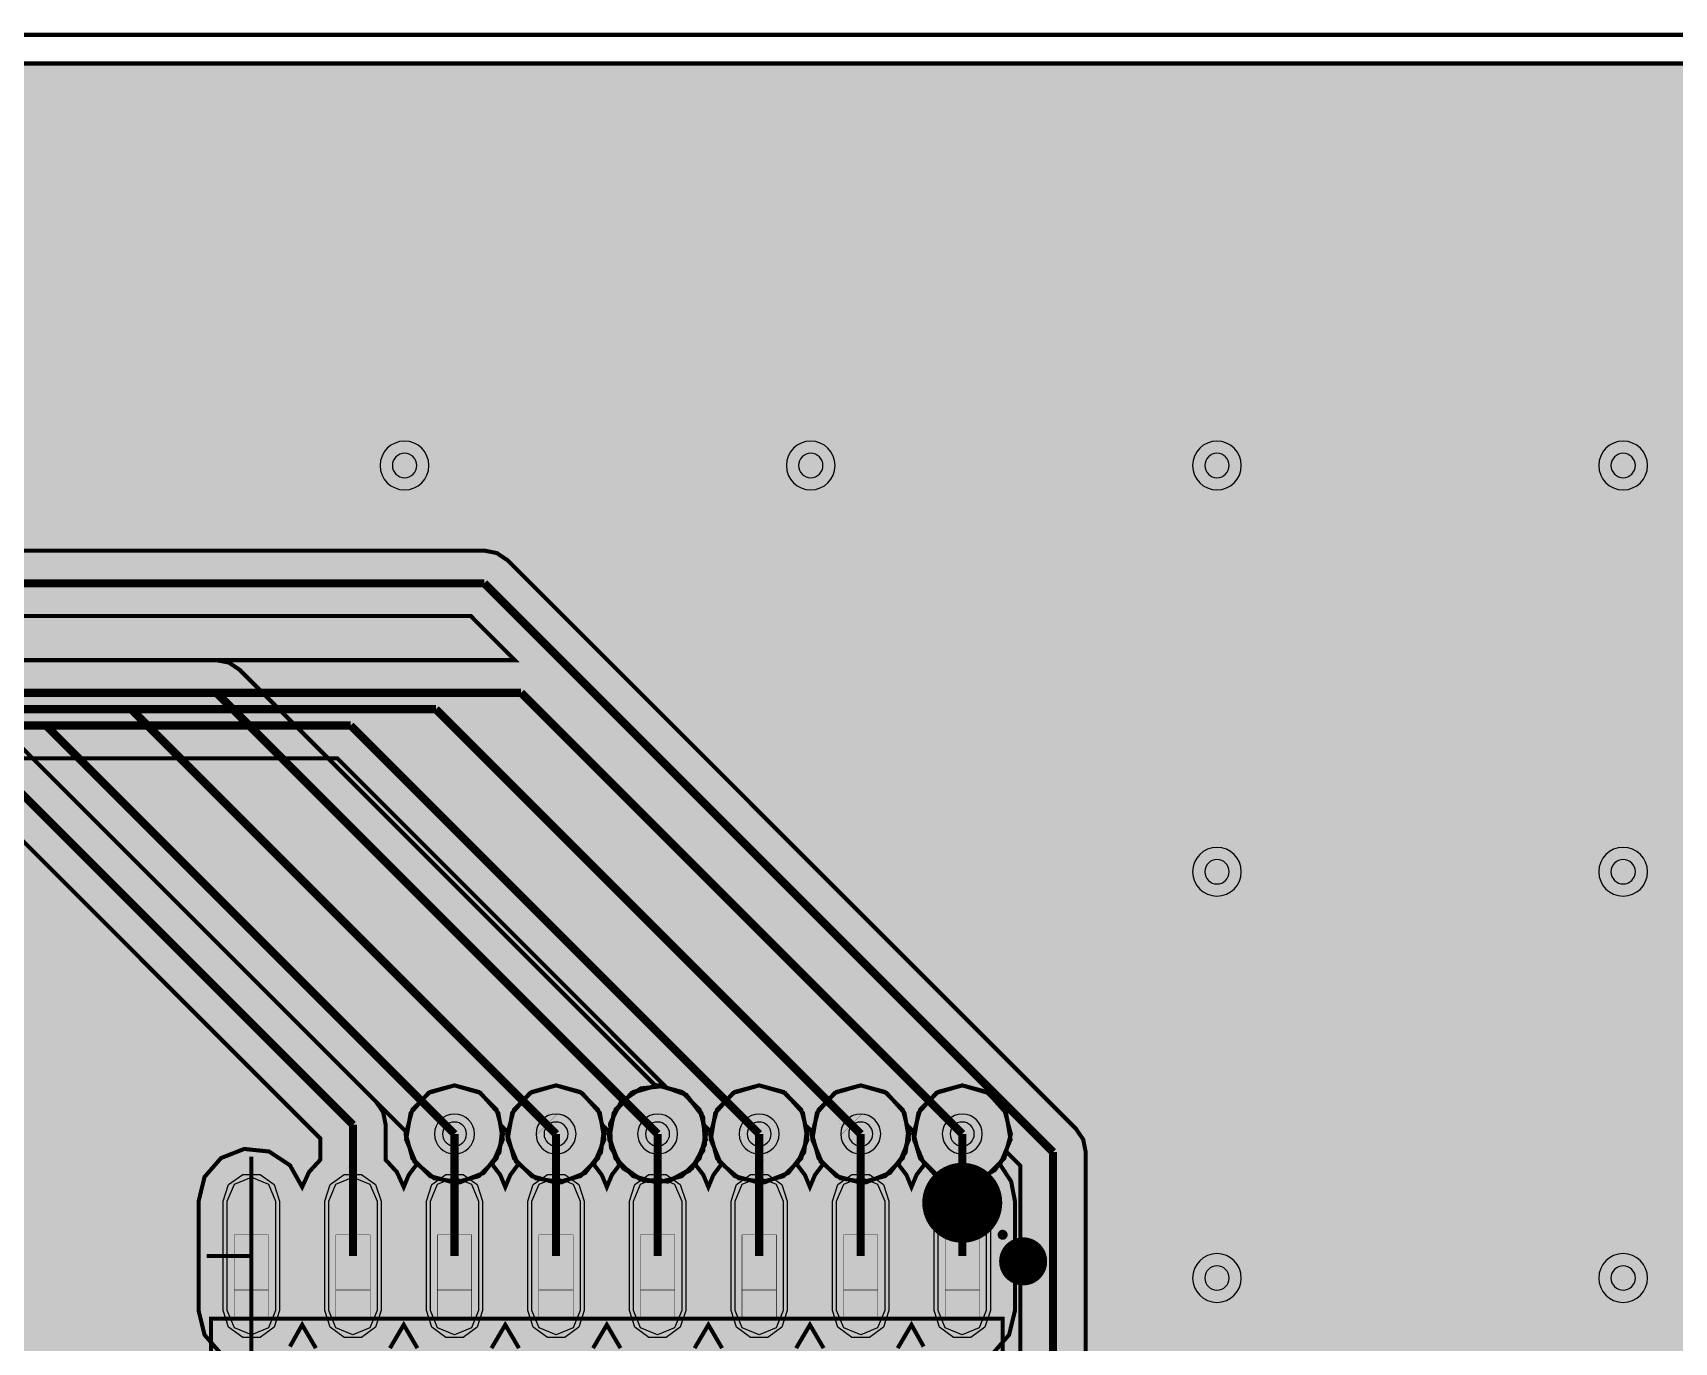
# Model space of a CAD drawing. Header units: millimetres. Extents: x 0 to 100, y -100 to 0.
# Drawn here: x 66.78 to 87.3, y -16.35 to 0.03 of the extents above; entities that cross this region are included whole.
import ezdxf

# ---------------------------------------------------------------- set-up
doc = ezdxf.new("R2010")
doc.units = ezdxf.units.MM
doc.header["$MEASUREMENT"] = 0
for name, color, linetype, true_color in [('Board-Outline-Layer', 7, 'Continuous', 0xff00ff), ('Bottom-Layer', 7, 'Continuous', 0x0000ff), ('Component-Marking-Layer', 7, 'Continuous', 0x66ffcc), ('Component-Shape-Layer', 7, 'Continuous', 0x00cccc), ('Document-Layer', 7, 'Continuous', 0xffffff), ('Hole-Layer', 7, 'Continuous', 0x222222), ('Inner1', 7, 'Continuous', 0x999966), ('Inner2', 7, 'Continuous', 0x008000), ('Multi-Layer', 7, 'Continuous', 0xc0c0c0), ('Pin-Floating-Layer', 7, 'Continuous', 0xff99ff), ('Pin-Soldering-Layer', 7, 'Continuous', 0xcc9999), ('Top-Layer', 7, 'Continuous', 0xff0000), ('Top-Paste-Mask-Layer', 7, 'Continuous', 0x808080), ('Top-Silkscreen-Layer', 7, 'Continuous', 0xffcc00), ('Top-Solder-Mask-Layer', 7, 'Continuous', 0x800080)]:
    doc.layers.add(name, color=color, linetype=linetype, true_color=true_color)

msp = doc.modelspace()

# ---------------------------------------------------------------- hatches: boundary and pattern name
at = {"layer": 'Bottom-Layer'}
for points in [[(99.642, -0.358), (99.642, -99.642), (0.358, -99.642), (0.358, -0.358)], [(71.441, -13.744), (71.523, -14.048), (71.745, -14.271), (72.05, -14.353), (72.354, -14.271), (72.576, -14.048), (72.658, -13.744), (72.576, -13.44), (72.354, -13.218), (72.05, -13.136), (71.745, -13.218), (71.523, -13.44)], [(72.711, -13.744), (72.793, -14.048), (73.016, -14.271), (73.32, -14.353), (73.624, -14.271), (73.846, -14.048), (73.928, -13.744), (73.846, -13.44), (73.624, -13.218), (73.32, -13.136), (73.016, -13.218), (72.793, -13.44)], [(73.981, -13.744), (74.063, -14.048), (74.286, -14.271), (74.59, -14.353), (74.894, -14.271), (75.116, -14.048), (75.198, -13.744), (75.116, -13.44), (74.894, -13.218), (74.59, -13.136), (74.286, -13.218), (74.063, -13.44)], [(75.251, -13.744), (75.333, -14.048), (75.556, -14.271), (75.86, -14.353), (76.164, -14.271), (76.386, -14.048), (76.468, -13.744), (76.386, -13.44), (76.164, -13.218), (75.86, -13.136), (75.556, -13.218), (75.333, -13.44)], [(76.521, -13.744), (76.603, -14.048), (76.826, -14.271), (77.13, -14.353), (77.434, -14.271), (77.656, -14.048), (77.738, -13.744), (77.656, -13.44), (77.434, -13.218), (77.13, -13.136), (76.826, -13.218), (76.603, -13.44)], [(77.791, -13.744), (77.873, -14.048), (78.096, -14.271), (78.4, -14.353), (78.704, -14.271), (78.926, -14.048), (79.008, -13.744), (78.926, -13.44), (78.704, -13.218), (78.4, -13.136), (78.096, -13.218), (77.873, -13.44)]]:
    msp.add_hatch(color=256, dxfattribs=at).paths.add_polyline_path(points)
at = {"layer": 'Component-Marking-Layer'}
msp.add_hatch(color=256, dxfattribs=at).paths.add_polyline_path([(78.845, -15.004, 1), (78.965, -15.004, 1)])
msp.add_hatch(color=256, dxfattribs=at).paths.add_polyline_path([(78.845, -15.004, 1), (78.965, -15.004, 1)])
at = {"layer": 'Inner1'}
for points in [[(99.642, -0.358), (99.642, -99.642), (0.358, -99.642), (0.358, -0.358)], [(47.921, -18.768), (47.865, -18.72), (47.553, -18.575), (47.213, -18.623), (46.953, -18.848), (46.856, -19.177), (46.953, -19.507), (47.213, -19.731), (47.553, -19.779), (47.865, -19.634), (47.921, -19.586), (48.768, -19.586), (48.925, -19.555), (49.057, -19.466), (55.555, -12.968), (55.545, -13.021), (55.541, -13.074), (55.541, -13.288), (55.493, -13.344), (55.349, -13.655), (55.397, -13.995), (55.621, -14.256), (55.951, -14.353), (56.28, -14.256), (56.504, -13.995), (56.552, -13.655), (56.408, -13.344), (56.36, -13.288), (56.36, -13.243), (59.355, -10.248), (59.374, -10.25), (59.414, -10.257), (59.454, -10.262), (56.931, -12.785), (56.843, -12.917), (56.811, -13.074), (56.811, -13.288), (56.763, -13.344), (56.619, -13.655), (56.667, -13.995), (56.891, -14.256), (57.221, -14.353), (57.55, -14.256), (57.774, -13.995), (57.822, -13.655), (57.678, -13.344), (57.63, -13.288), (57.63, -13.243), (60.625, -10.248), (60.644, -10.25), (61.008, -10.234), (61.323, -10.052), (61.519, -9.744), (61.549, -9.381), (61.408, -9.045), (70.582, -9.045), (74.68, -13.143), (74.38, -13.174), (74.131, -13.345), (73.996, -13.614), (74.006, -13.915), (74.16, -14.174), (74.419, -14.328), (74.72, -14.338), (74.989, -14.203), (75.16, -13.954), (75.191, -13.654), (75.248, -13.711), (75.253, -13.784), (75.359, -14.089), (75.606, -14.297), (75.925, -14.349), (76.225, -14.231), (76.422, -13.975), (76.461, -13.654), (76.518, -13.711), (76.523, -13.784), (76.629, -14.089), (76.876, -14.297), (77.195, -14.349), (77.495, -14.231), (77.692, -13.975), (77.731, -13.654), (77.788, -13.711), (77.793, -13.784), (77.87, -14.043), (78.051, -14.243), (78.302, -14.345), (78.571, -14.328), (78.807, -14.196), (78.962, -13.975), (79.126, -14.139), (79.126, -16.595), (77.156, -18.565), (77.082, -18.57), (76.76, -18.689), (76.553, -18.963), (76.528, -19.305), (76.692, -19.607), (76.994, -19.771), (77.336, -19.746), (77.611, -19.539), (77.729, -19.217), (77.734, -19.143), (79.824, -17.053), (79.913, -16.921), (79.944, -16.764), (79.944, -13.97), (79.913, -13.814), (79.824, -13.681), (72.712, -6.569), (72.58, -6.48), (72.423, -6.449), (55.721, -6.449), (55.565, -6.48), (55.432, -6.569), (55.248, -6.753), (55.229, -6.751), (54.931, -6.75), (54.655, -6.864), (54.444, -7.075), (54.169, -6.826), (53.809, -6.736), (53.449, -6.826), (53.174, -7.075), (52.899, -6.826), (52.539, -6.736), (52.179, -6.826), (51.904, -7.075), (51.629, -6.826), (51.269, -6.736), (50.909, -6.826), (50.634, -7.075), (50.359, -6.826), (49.999, -6.736), (49.639, -6.826), (49.364, -7.075), (49.089, -6.826), (48.729, -6.736), (48.369, -6.826), (48.094, -7.075), (47.819, -6.826), (47.459, -6.736), (47.099, -6.826), (46.824, -7.075), (46.549, -6.826), (46.189, -6.736), (45.829, -6.826), (45.554, -7.075), (45.279, -6.826), (44.919, -6.736), (44.559, -6.826), (44.284, -7.075), (44.009, -6.826), (43.649, -6.736), (43.289, -6.826), (43.014, -7.075), (42.739, -6.826), (42.379, -6.736), (42.019, -6.826), (41.744, -7.075), (41.469, -6.826), (41.109, -6.736), (40.749, -6.826), (40.474, -7.075), (40.199, -6.826), (39.839, -6.736), (39.479, -6.826), (39.204, -7.075), (38.915, -6.819), (38.538, -6.737), (38.169, -6.849), (37.902, -7.127), (37.804, -7.501), (37.902, -7.874), (38.169, -8.152), (38.538, -8.264), (38.915, -8.182), (39.204, -7.926), (39.479, -8.175), (39.839, -8.265), (40.199, -8.175), (40.474, -7.926), (40.749, -8.175), (41.109, -8.265), (41.469, -8.175), (41.744, -7.926), (42.019, -8.175), (42.379, -8.265), (42.739, -8.175), (43.014, -7.926), (43.289, -8.175), (43.649, -8.265), (44.009, -8.175), (44.284, -7.926), (44.559, -8.175), (44.919, -8.265), (45.279, -8.175), (45.554, -7.926), (45.829, -8.175), (46.189, -8.265), (46.549, -8.175), (46.824, -7.926), (47.099, -8.175), (47.459, -8.265), (47.819, -8.175), (48.094, -7.926), (48.369, -8.175), (48.729, -8.265), (49.089, -8.175), (49.364, -7.926), (49.639, -8.175), (49.999, -8.265), (50.359, -8.175), (50.634, -7.926), (50.845, -8.137), (51.121, -8.251), (51.419, -8.25), (51.438, -8.248), (51.926, -8.736), (51.554, -8.821), (51.269, -9.075), (50.994, -8.826), (50.634, -8.736), (50.274, -8.826), (49.999, -9.075), (49.724, -8.826), (49.364, -8.736), (49.004, -8.826), (48.729, -9.075), (48.454, -8.826), (48.094, -8.736), (47.734, -8.826), (47.459, -9.075), (47.184, -8.826), (46.824, -8.736), (46.464, -8.826), (46.189, -9.075), (45.914, -8.826), (45.554, -8.736), (45.194, -8.826), (44.919, -9.075), (44.644, -8.826), (44.284, -8.736), (43.924, -8.826), (43.649, -9.075), (43.374, -8.826), (43.014, -8.736), (42.654, -8.826), (42.379, -9.075), (42.104, -8.826), (41.744, -8.736), (41.384, -8.826), (41.109, -9.075), (40.834, -8.826), (40.474, -8.736), (40.114, -8.826), (39.839, -9.075), (39.563, -8.826), (39.203, -8.736), (38.843, -8.827), (38.568, -9.077), (38.556, -9.091), (30.536, -9.091), (30.38, -9.123), (30.247, -9.211), (26.326, -13.132), (26.253, -13.138), (25.93, -13.256), (25.723, -13.53), (25.698, -13.873), (25.862, -14.174), (26.164, -14.339), (26.507, -14.314), (26.781, -14.107), (26.899, -13.784), (26.905, -13.711), (26.961, -13.654), (27, -13.975), (27.197, -14.231), (27.498, -14.349), (27.816, -14.297), (28.063, -14.089), (28.169, -13.784), (28.175, -13.711), (28.231, -13.654), (28.27, -13.975), (28.467, -14.231), (28.768, -14.349), (29.086, -14.297), (29.333, -14.089), (29.439, -13.784), (29.445, -13.711), (29.501, -13.654), (29.54, -13.975), (29.737, -14.231), (30.038, -14.349), (30.356, -14.297), (30.603, -14.089), (30.709, -13.784), (30.715, -13.711), (30.771, -13.654), (30.81, -13.975), (31.007, -14.231), (31.308, -14.349), (31.626, -14.297), (31.873, -14.089), (31.979, -13.784), (31.985, -13.711), (32.041, -13.654), (32.08, -13.975), (32.277, -14.231), (32.578, -14.349), (32.896, -14.297), (33.143, -14.089), (33.249, -13.784), (33.255, -13.711), (33.311, -13.654), (33.35, -13.975), (33.547, -14.231), (33.848, -14.349), (34.166, -14.297), (34.413, -14.089), (34.519, -13.784), (34.525, -13.711), (36.092, -12.143), (39.098, -12.143), (32.722, -18.519), (32.4, -18.56), (32.136, -18.75), (31.993, -19.042), (32.007, -19.367), (32.174, -19.646), (32.453, -19.812), (32.778, -19.826), (33.07, -19.684), (33.26, -19.42), (33.301, -19.097), (40.051, -12.347), (41.94, -12.347), (41.155, -13.132), (41.082, -13.138), (40.759, -13.256), (40.552, -13.53), (40.527, -13.873), (40.692, -14.174), (40.993, -14.339), (41.336, -14.314), (41.61, -14.107), (41.728, -13.784), (41.734, -13.711), (41.79, -13.654), (41.829, -13.975), (42.026, -14.231), (42.327, -14.349), (42.645, -14.297), (42.892, -14.089), (42.998, -13.784), (43.004, -13.711), (43.06, -13.654), (43.099, -13.975), (43.296, -14.231), (43.597, -14.349), (43.915, -14.297), (44.162, -14.089), (44.268, -13.784), (44.274, -13.711), (44.33, -13.654), (44.369, -13.975), (44.566, -14.231), (44.867, -14.349), (45.185, -14.297), (45.432, -14.089), (45.538, -13.784), (45.544, -13.711), (45.6, -13.654), (45.639, -13.975), (45.836, -14.231), (46.137, -14.349), (46.455, -14.297), (46.702, -14.089), (46.808, -13.784), (46.814, -13.711), (46.87, -13.654), (46.909, -13.975), (47.106, -14.231), (47.407, -14.349), (47.725, -14.297), (47.972, -14.089), (48.078, -13.784), (48.084, -13.711), (48.094, -13.701), (48.135, -13.701), (48.165, -13.937), (48.282, -14.143), (48.471, -14.289), (48.7, -14.351), (48.936, -14.321), (49.142, -14.202), (49.198, -14.154), (52.74, -14.154), (52.897, -14.122), (53.029, -14.034), (56.815, -10.248), (56.834, -10.25), (56.973, -10.265), (57.113, -10.254), (48.599, -18.768)], [(55.774, -7.819), (55.838, -7.589), (55.828, -7.35), (55.826, -7.331), (55.891, -7.267), (72.254, -7.267), (72.806, -7.819)], [(71.441, -13.744), (71.523, -14.048), (71.745, -14.271), (72.05, -14.353), (72.354, -14.271), (72.576, -14.048), (72.658, -13.744), (72.576, -13.44), (72.354, -13.218), (72.05, -13.136), (71.745, -13.218), (71.523, -13.44)], [(72.711, -13.744), (72.793, -14.048), (73.016, -14.271), (73.32, -14.353), (73.624, -14.271), (73.846, -14.048), (73.928, -13.744), (73.846, -13.44), (73.624, -13.218), (73.32, -13.136), (73.016, -13.218), (72.793, -13.44)]]:
    msp.add_hatch(color=256, dxfattribs=at).paths.add_polyline_path(points)
at = {"layer": 'Inner2'}
for points in [[(99.642, -0.358), (99.642, -99.642), (0.358, -99.642), (0.358, -0.358)], [(50.634, -10.265), (50.994, -10.175), (51.269, -9.926), (51.544, -10.175), (51.904, -10.265), (52.264, -10.175), (52.539, -9.926), (52.814, -10.175), (53.174, -10.265), (53.534, -10.175), (53.809, -9.926), (54.084, -10.175), (54.444, -10.265), (54.804, -10.175), (55.079, -9.926), (55.354, -10.175), (55.714, -10.265), (56.074, -10.175), (56.349, -9.926), (56.624, -10.175), (56.984, -10.265), (57.344, -10.175), (57.619, -9.926), (57.894, -10.175), (58.254, -10.265), (58.614, -10.175), (58.889, -9.926), (59.164, -10.175), (59.524, -10.265), (59.884, -10.175), (60.159, -9.926), (60.374, -10.139), (60.655, -10.252), (60.958, -10.247), (61.235, -10.125), (61.443, -9.905), (61.549, -9.622), (61.537, -9.319), (61.408, -9.045), (66.772, -9.045), (71.438, -13.711), (71.443, -13.784), (71.549, -14.089), (71.796, -14.297), (72.115, -14.349), (72.415, -14.231), (72.612, -13.975), (72.651, -13.654), (72.708, -13.711), (72.713, -13.784), (72.819, -14.089), (73.066, -14.297), (73.385, -14.349), (73.685, -14.231), (73.882, -13.975), (73.921, -13.654), (73.978, -13.711), (73.983, -13.784), (74.101, -14.107), (74.375, -14.314), (74.718, -14.339), (75.02, -14.174), (75.184, -13.873), (75.159, -13.53), (74.952, -13.256), (74.63, -13.138), (74.556, -13.132), (69.362, -7.939), (69.23, -7.85), (69.073, -7.819), (55.774, -7.819), (55.842, -7.449), (55.725, -7.092), (55.452, -6.833), (55.089, -6.736), (54.724, -6.824), (54.444, -7.075), (54.169, -6.826), (53.809, -6.736), (53.449, -6.826), (53.174, -7.075), (52.899, -6.826), (52.539, -6.736), (52.179, -6.826), (51.904, -7.075), (51.629, -6.826), (51.269, -6.736), (50.909, -6.826), (50.634, -7.075), (50.359, -6.826), (49.999, -6.736), (49.639, -6.826), (49.364, -7.075), (49.089, -6.826), (48.729, -6.736), (48.369, -6.826), (48.094, -7.075), (47.819, -6.826), (47.459, -6.736), (47.099, -6.826), (46.824, -7.075), (46.549, -6.826), (46.189, -6.736), (45.829, -6.826), (45.554, -7.075), (45.279, -6.826), (44.919, -6.736), (44.559, -6.826), (44.284, -7.075), (44.009, -6.826), (43.649, -6.736), (43.289, -6.826), (43.014, -7.075), (42.739, -6.826), (42.379, -6.736), (42.019, -6.826), (41.744, -7.075), (41.469, -6.826), (41.109, -6.736), (40.749, -6.826), (40.474, -7.075), (40.199, -6.826), (39.839, -6.736), (39.479, -6.826), (39.204, -7.075), (38.915, -6.819), (38.538, -6.737), (38.169, -6.849), (37.902, -7.127), (37.804, -7.501), (37.902, -7.874), (38.169, -8.152), (38.538, -8.264), (38.915, -8.182), (39.204, -7.926), (39.479, -8.175), (39.839, -8.265), (40.199, -8.175), (40.474, -7.926), (40.749, -8.175), (41.109, -8.265), (41.469, -8.175), (41.744, -7.926), (42.019, -8.175), (42.379, -8.265), (42.739, -8.175), (43.014, -7.926), (43.289, -8.175), (43.649, -8.265), (44.009, -8.175), (44.284, -7.926), (44.559, -8.175), (44.919, -8.265), (45.279, -8.175), (45.554, -7.926), (45.829, -8.175), (46.189, -8.265), (46.549, -8.175), (46.824, -7.926), (47.035, -8.137), (47.311, -8.251), (47.609, -8.25), (47.628, -8.248), (48.116, -8.736), (47.744, -8.821), (47.459, -9.075), (47.184, -8.826), (46.824, -8.736), (46.464, -8.826), (46.189, -9.075), (45.914, -8.826), (45.554, -8.736), (45.194, -8.826), (44.919, -9.075), (44.644, -8.826), (44.284, -8.736), (43.924, -8.826), (43.649, -9.075), (43.374, -8.826), (43.014, -8.736), (42.654, -8.826), (42.379, -9.075), (42.104, -8.826), (41.744, -8.736), (41.384, -8.826), (41.109, -9.075), (40.834, -8.826), (40.474, -8.736), (40.114, -8.826), (39.839, -9.075), (39.55, -8.819), (39.173, -8.737), (38.804, -8.849), (38.537, -9.127), (38.439, -9.501), (38.537, -9.874), (38.804, -10.152), (39.173, -10.264), (39.55, -10.182), (39.839, -9.926), (40.114, -10.175), (40.474, -10.265), (40.834, -10.175), (41.109, -9.926), (41.384, -10.175), (41.744, -10.265), (42.104, -10.175), (42.379, -9.926), (42.654, -10.175), (43.014, -10.265), (43.374, -10.175), (43.649, -9.926), (43.924, -10.175), (44.284, -10.265), (44.644, -10.175), (44.919, -9.926), (45.194, -10.175), (45.554, -10.265), (45.914, -10.175), (46.189, -9.926), (46.464, -10.175), (46.824, -10.265), (47.184, -10.175), (47.459, -9.926), (47.734, -10.175), (48.094, -10.265), (48.454, -10.175), (48.729, -9.926), (49.004, -10.175), (49.364, -10.265), (49.724, -10.175), (49.999, -9.926), (50.274, -10.175)], [(75.251, -13.744), (75.333, -14.048), (75.556, -14.271), (75.86, -14.353), (76.164, -14.271), (76.386, -14.048), (76.468, -13.744), (76.386, -13.44), (76.164, -13.218), (75.86, -13.136), (75.556, -13.218), (75.333, -13.44)], [(76.521, -13.744), (76.603, -14.048), (76.826, -14.271), (77.13, -14.353), (77.434, -14.271), (77.656, -14.048), (77.738, -13.744), (77.656, -13.44), (77.434, -13.218), (77.13, -13.136), (76.826, -13.218), (76.603, -13.44)], [(77.791, -13.744), (77.873, -14.048), (78.096, -14.271), (78.4, -14.353), (78.704, -14.271), (78.926, -14.048), (79.008, -13.744), (78.926, -13.44), (78.704, -13.218), (78.4, -13.136), (78.096, -13.218), (77.873, -13.44)]]:
    msp.add_hatch(color=256, dxfattribs=at).paths.add_polyline_path(points)
at = {"layer": 'Pin-Floating-Layer'}
for points in [[(69.725, -15.694), (69.725, -16.064), (69.295, -16.064), (69.295, -15.694)], [(69.725, -15.694), (69.725, -16.064), (69.295, -16.064), (69.295, -15.694)], [(70.995, -15.694), (70.995, -16.064), (70.565, -16.064), (70.565, -15.694)], [(70.995, -15.694), (70.995, -16.064), (70.565, -16.064), (70.565, -15.694)], [(72.265, -15.694), (72.265, -16.064), (71.835, -16.064), (71.835, -15.694)], [(72.265, -15.694), (72.265, -16.064), (71.835, -16.064), (71.835, -15.694)], [(73.535, -15.694), (73.535, -16.064), (73.105, -16.064), (73.105, -15.694)], [(73.535, -15.694), (73.535, -16.064), (73.105, -16.064), (73.105, -15.694)], [(74.805, -15.694), (74.805, -16.064), (74.375, -16.064), (74.375, -15.694)], [(74.805, -15.694), (74.805, -16.064), (74.375, -16.064), (74.375, -15.694)], [(76.075, -15.694), (76.075, -16.064), (75.645, -16.064), (75.645, -15.694)], [(76.075, -15.694), (76.075, -16.064), (75.645, -16.064), (75.645, -15.694)], [(77.345, -15.694), (77.345, -16.064), (76.915, -16.064), (76.915, -15.694)], [(77.345, -15.694), (77.345, -16.064), (76.915, -16.064), (76.915, -15.694)], [(78.615, -15.694), (78.615, -16.064), (78.185, -16.064), (78.185, -15.694)], [(78.615, -15.694), (78.615, -16.064), (78.185, -16.064), (78.185, -15.694)]]:
    msp.add_hatch(color=256, dxfattribs=at).paths.add_polyline_path(points)
at = {"layer": 'Pin-Soldering-Layer'}
for points in [[(69.725, -15.004), (69.725, -15.704), (69.295, -15.704), (69.295, -15.004)], [(69.725, -15.004), (69.725, -15.704), (69.295, -15.704), (69.295, -15.004)], [(70.995, -15.004), (70.995, -15.704), (70.565, -15.704), (70.565, -15.004)], [(70.995, -15.004), (70.995, -15.704), (70.565, -15.704), (70.565, -15.004)], [(72.265, -15.004), (72.265, -15.704), (71.835, -15.704), (71.835, -15.004)], [(72.265, -15.004), (72.265, -15.704), (71.835, -15.704), (71.835, -15.004)], [(73.535, -15.004), (73.535, -15.704), (73.105, -15.704), (73.105, -15.004)], [(73.535, -15.004), (73.535, -15.704), (73.105, -15.704), (73.105, -15.004)], [(74.805, -15.004), (74.805, -15.704), (74.375, -15.704), (74.375, -15.004)], [(74.805, -15.004), (74.805, -15.704), (74.375, -15.704), (74.375, -15.004)], [(76.075, -15.004), (76.075, -15.704), (75.645, -15.704), (75.645, -15.004)], [(76.075, -15.004), (76.075, -15.704), (75.645, -15.704), (75.645, -15.004)], [(77.345, -15.004), (77.345, -15.704), (76.915, -15.704), (76.915, -15.004)], [(77.345, -15.004), (77.345, -15.704), (76.915, -15.704), (76.915, -15.004)], [(78.615, -15.004), (78.615, -15.704), (78.185, -15.704), (78.185, -15.004)], [(78.615, -15.004), (78.615, -15.704), (78.185, -15.704), (78.185, -15.004)]]:
    msp.add_hatch(color=256, dxfattribs=at).paths.add_polyline_path(points)
at = {"layer": 'Top-Layer'}
for points in [[(99.642, -0.358), (99.642, -99.642), (0.358, -99.642), (0.358, -0.358)], [(69.209, -14.584), (69.297, -14.371), (69.51, -14.283), (69.722, -14.371), (69.811, -14.584), (69.811, -15.953), (69.722, -16.166), (69.51, -16.254), (69.297, -16.166), (69.209, -15.953)], [(70.479, -14.584), (70.567, -14.371), (70.78, -14.283), (70.992, -14.371), (71.081, -14.584), (71.081, -15.953), (70.992, -16.166), (70.78, -16.254), (70.567, -16.166), (70.479, -15.953)], [(71.749, -14.584), (71.837, -14.371), (72.05, -14.283), (72.262, -14.371), (72.351, -14.584), (72.351, -15.953), (72.262, -16.166), (72.05, -16.254), (71.837, -16.166), (71.749, -15.953)], [(73.019, -14.584), (73.107, -14.371), (73.32, -14.283), (73.532, -14.371), (73.621, -14.584), (73.621, -15.953), (73.532, -16.166), (73.32, -16.254), (73.107, -16.166), (73.019, -15.953)], [(74.289, -14.584), (74.377, -14.371), (74.59, -14.283), (74.802, -14.371), (74.891, -14.584), (74.891, -15.953), (74.802, -16.166), (74.59, -16.254), (74.377, -16.166), (74.289, -15.953)], [(75.559, -14.584), (75.647, -14.371), (75.86, -14.283), (76.072, -14.371), (76.161, -14.584), (76.161, -15.953), (76.072, -16.166), (75.86, -16.254), (75.647, -16.166), (75.559, -15.953)], [(76.829, -14.584), (76.917, -14.371), (77.13, -14.283), (77.342, -14.371), (77.431, -14.584), (77.431, -15.953), (77.342, -16.166), (77.13, -16.254), (76.917, -16.166), (76.829, -15.953)], [(78.099, -14.584), (78.187, -14.371), (78.4, -14.283), (78.612, -14.371), (78.701, -14.584), (78.701, -15.953), (78.612, -16.166), (78.4, -16.254), (78.187, -16.166), (78.099, -15.953)]]:
    msp.add_hatch(color=256, dxfattribs=at).paths.add_polyline_path(points)
at = {"layer": 'Top-Paste-Mask-Layer'}
for points in [[(69.209, -14.584), (69.297, -14.371), (69.51, -14.283), (69.722, -14.371), (69.811, -14.584), (69.811, -15.953), (69.722, -16.166), (69.51, -16.254), (69.297, -16.166), (69.209, -15.953)], [(70.479, -14.584), (70.567, -14.371), (70.78, -14.283), (70.992, -14.371), (71.081, -14.584), (71.081, -15.953), (70.992, -16.166), (70.78, -16.254), (70.567, -16.166), (70.479, -15.953)], [(71.749, -14.584), (71.837, -14.371), (72.05, -14.283), (72.262, -14.371), (72.351, -14.584), (72.351, -15.953), (72.262, -16.166), (72.05, -16.254), (71.837, -16.166), (71.749, -15.953)], [(73.019, -14.584), (73.107, -14.371), (73.32, -14.283), (73.532, -14.371), (73.621, -14.584), (73.621, -15.953), (73.532, -16.166), (73.32, -16.254), (73.107, -16.166), (73.019, -15.953)], [(74.289, -14.584), (74.377, -14.371), (74.59, -14.283), (74.802, -14.371), (74.891, -14.584), (74.891, -15.953), (74.802, -16.166), (74.59, -16.254), (74.377, -16.166), (74.289, -15.953)], [(75.559, -14.584), (75.647, -14.371), (75.86, -14.283), (76.072, -14.371), (76.161, -14.584), (76.161, -15.953), (76.072, -16.166), (75.86, -16.254), (75.647, -16.166), (75.559, -15.953)], [(76.829, -14.584), (76.917, -14.371), (77.13, -14.283), (77.342, -14.371), (77.431, -14.584), (77.431, -15.953), (77.342, -16.166), (77.13, -16.254), (76.917, -16.166), (76.829, -15.953)], [(78.099, -14.584), (78.187, -14.371), (78.4, -14.283), (78.612, -14.371), (78.701, -14.584), (78.701, -15.953), (78.612, -16.166), (78.4, -16.254), (78.187, -16.166), (78.099, -15.953)]]:
    msp.add_hatch(color=256, dxfattribs=at).paths.add_polyline_path(points)
at = {"layer": 'Top-Solder-Mask-Layer'}
for points in [[(69.158, -14.584), (69.225, -14.377), (69.401, -14.249), (69.618, -14.249), (69.794, -14.377), (69.862, -14.584), (69.862, -15.953), (69.794, -16.16), (69.618, -16.288), (69.401, -16.288), (69.225, -16.16), (69.158, -15.953)], [(70.428, -14.584), (70.495, -14.377), (70.671, -14.249), (70.888, -14.249), (71.064, -14.377), (71.132, -14.584), (71.132, -15.953), (71.064, -16.16), (70.888, -16.288), (70.671, -16.288), (70.495, -16.16), (70.428, -15.953)], [(71.698, -14.584), (71.765, -14.377), (71.941, -14.249), (72.158, -14.249), (72.334, -14.377), (72.402, -14.584), (72.402, -15.953), (72.334, -16.16), (72.158, -16.288), (71.941, -16.288), (71.765, -16.16), (71.698, -15.953)], [(72.968, -14.584), (73.035, -14.377), (73.211, -14.249), (73.428, -14.249), (73.604, -14.377), (73.672, -14.584), (73.672, -15.953), (73.604, -16.16), (73.428, -16.288), (73.211, -16.288), (73.035, -16.16), (72.968, -15.953)], [(74.238, -14.584), (74.305, -14.377), (74.481, -14.249), (74.698, -14.249), (74.874, -14.377), (74.942, -14.584), (74.942, -15.953), (74.874, -16.16), (74.698, -16.288), (74.481, -16.288), (74.305, -16.16), (74.238, -15.953)], [(75.508, -14.584), (75.575, -14.377), (75.751, -14.249), (75.968, -14.249), (76.144, -14.377), (76.212, -14.584), (76.212, -15.953), (76.144, -16.16), (75.968, -16.288), (75.751, -16.288), (75.575, -16.16), (75.508, -15.953)], [(76.778, -14.584), (76.845, -14.377), (77.021, -14.249), (77.238, -14.249), (77.414, -14.377), (77.482, -14.584), (77.482, -15.953), (77.414, -16.16), (77.238, -16.288), (77.021, -16.288), (76.845, -16.16), (76.778, -15.953)], [(78.048, -14.584), (78.115, -14.377), (78.291, -14.249), (78.508, -14.249), (78.684, -14.377), (78.752, -14.584), (78.752, -15.953), (78.684, -16.16), (78.508, -16.288), (78.291, -16.288), (78.115, -16.16), (78.048, -15.953)]]:
    msp.add_hatch(color=256, dxfattribs=at).paths.add_polyline_path(points)

# ---------------------------------------------------------------- linework, layer by layer
at = {"layer": 'Board-Outline-Layer', "const_width": 0.0508}
msp.add_lwpolyline([(0, -100), (0, 0), (100, 0), (100, -100)], close=True, dxfattribs=at)
at = {"layer": 'Bottom-Layer'}
for points, const_width in [([(0, -100), (0, 0), (100, 0), (100, -100)], 0.00508), ([(99.642, -0.358), (99.642, -99.642), (0.358, -99.642), (0.358, -0.358)], 0.0508), ([(71.441, -13.744), (71.523, -14.048), (71.745, -14.271), (72.05, -14.353), (72.354, -14.271), (72.576, -14.048), (72.658, -13.744), (72.576, -13.44), (72.354, -13.218), (72.05, -13.136), (71.745, -13.218), (71.523, -13.44)], 0.0508), ([(72.711, -13.744), (72.793, -14.048), (73.016, -14.271), (73.32, -14.353), (73.624, -14.271), (73.846, -14.048), (73.928, -13.744), (73.846, -13.44), (73.624, -13.218), (73.32, -13.136), (73.016, -13.218), (72.793, -13.44)], 0.0508), ([(73.981, -13.744), (74.063, -14.048), (74.286, -14.271), (74.59, -14.353), (74.894, -14.271), (75.116, -14.048), (75.198, -13.744), (75.116, -13.44), (74.894, -13.218), (74.59, -13.136), (74.286, -13.218), (74.063, -13.44)], 0.0508), ([(75.251, -13.744), (75.333, -14.048), (75.556, -14.271), (75.86, -14.353), (76.164, -14.271), (76.386, -14.048), (76.468, -13.744), (76.386, -13.44), (76.164, -13.218), (75.86, -13.136), (75.556, -13.218), (75.333, -13.44)], 0.0508), ([(76.521, -13.744), (76.603, -14.048), (76.826, -14.271), (77.13, -14.353), (77.434, -14.271), (77.656, -14.048), (77.738, -13.744), (77.656, -13.44), (77.434, -13.218), (77.13, -13.136), (76.826, -13.218), (76.603, -13.44)], 0.0508), ([(77.791, -13.744), (77.873, -14.048), (78.096, -14.271), (78.4, -14.353), (78.704, -14.271), (78.926, -14.048), (79.008, -13.744), (78.926, -13.44), (78.704, -13.218), (78.4, -13.136), (78.096, -13.218), (77.873, -13.44)], 0.0508)]:
    msp.add_lwpolyline(points, close=True, dxfattribs=dict(at, const_width=const_width))
at = {"layer": 'Component-Marking-Layer', "const_width": 0.00508}
msp.add_lwpolyline([(78.845, -15.004, 1), (78.965, -15.004, 1)], format="xyb", close=True, dxfattribs=at)
msp.add_lwpolyline([(78.845, -15.004, 1), (78.965, -15.004, 1)], format="xyb", close=True, dxfattribs=at)
at = {"layer": 'Component-Shape-Layer', "const_width": 0.0508}
msp.add_lwpolyline([(78.905, -16.054), (78.905, -19.954), (69.005, -19.954), (69.005, -16.054)], close=True, dxfattribs=at)
msp.add_lwpolyline([(78.905, -16.054), (78.905, -19.954), (69.005, -19.954), (69.005, -16.054)], close=True, dxfattribs=at)
at = {"layer": 'Document-Layer', "const_width": 0.5}
msp.add_lwpolyline([(78.15, -14.604, 1), (78.65, -14.604), (78.65, -14.604, 1), (78.15, -14.604)], format="xyb", dxfattribs=at)
msp.add_lwpolyline([(78.15, -14.604, 1), (78.65, -14.604), (78.65, -14.604, 1), (78.15, -14.604)], format="xyb", dxfattribs=at)
at = {"layer": 'Hole-Layer'}
for points in [[(71.273, -5.385, 1), (71.578, -5.385, 1)], [(76.353, -5.385, 1), (76.658, -5.385, 1)], [(81.433, -5.385, 1), (81.738, -5.385, 1)], [(86.513, -5.385, 1), (86.818, -5.385, 1)], [(81.433, -10.465, 1), (81.738, -10.465, 1)], [(86.513, -10.465, 1), (86.818, -10.465, 1)], [(71.9, -13.744, 1), (72.2, -13.744, 1)], [(73.17, -13.744, 1), (73.47, -13.744, 1)], [(74.44, -13.744, 1), (74.74, -13.744, 1)], [(75.71, -13.744, 1), (76.01, -13.744, 1)], [(76.98, -13.744, 1), (77.28, -13.744, 1)], [(78.25, -13.744, 1), (78.55, -13.744, 1)], [(81.433, -15.545, 1), (81.738, -15.545, 1)], [(86.513, -15.545, 1), (86.818, -15.545, 1)]]:
    msp.add_lwpolyline(points, format="xyb", close=True, dxfattribs=at)
at = {"layer": 'Inner1'}
for points, const_width in [([(0, -100), (0, 0), (100, 0), (100, -100)], 0.00508), ([(99.642, -0.358), (99.642, -99.642), (0.358, -99.642), (0.358, -0.358)], 0.0508), ([(55.774, -7.819), (55.838, -7.589), (55.828, -7.35), (55.826, -7.331), (55.891, -7.267), (72.254, -7.267), (72.806, -7.819)], 0.0508), ([(71.441, -13.744), (71.523, -14.048), (71.745, -14.271), (72.05, -14.353), (72.354, -14.271), (72.576, -14.048), (72.658, -13.744), (72.576, -13.44), (72.354, -13.218), (72.05, -13.136), (71.745, -13.218), (71.523, -13.44)], 0.0508), ([(72.711, -13.744), (72.793, -14.048), (73.016, -14.271), (73.32, -14.353), (73.624, -14.271), (73.846, -14.048), (73.928, -13.744), (73.846, -13.44), (73.624, -13.218), (73.32, -13.136), (73.016, -13.218), (72.793, -13.44)], 0.0508), ([(75.583, -13.54), (75.655, -13.468), (75.682, -13.478), (75.732, -13.485), (75.875, -13.495), (75.61, -13.76), (75.6, -13.617), (75.593, -13.566)], 0.000254), ([(76.853, -13.54), (76.925, -13.468), (76.952, -13.478), (77.002, -13.485), (77.145, -13.495), (76.88, -13.76), (76.87, -13.617), (76.863, -13.566)], 0.000254), ([(78.123, -13.54), (78.195, -13.468), (78.222, -13.478), (78.272, -13.485), (78.415, -13.495), (78.15, -13.76), (78.14, -13.617), (78.133, -13.566)], 0.000254)]:
    msp.add_lwpolyline(points, close=True, dxfattribs=dict(at, const_width=const_width))
for points, const_width in [([(79.944, -16.764), (79.944, -13.97), (79.913, -13.814), (79.824, -13.681), (72.712, -6.569), (72.58, -6.48), (72.423, -6.449), (55.721, -6.449)], 0.0508), ([(72.423, -6.858), (55.721, -6.858)], 0.102), ([(79.535, -13.97), (72.423, -6.858)], 0.102), ([(72.883, -8.228), (54.456, -8.228)], 0.102), ([(78.4, -13.744), (72.883, -8.228)], 0.102), ([(71.817, -8.432), (53.47, -8.432)], 0.102), ([(77.13, -13.744), (71.817, -8.432)], 0.102), ([(70.751, -8.636), (52.404, -8.636)], 0.102), ([(75.86, -13.744), (70.751, -8.636)], 0.102), ([(61.408, -9.045), (70.582, -9.045), (74.68, -13.143), (74.38, -13.174), (74.131, -13.345), (73.996, -13.614), (74.006, -13.915), (74.16, -14.174), (74.419, -14.328), (74.72, -14.338), (74.989, -14.203), (75.16, -13.954), (75.191, -13.654), (75.248, -13.711), (75.253, -13.784), (75.359, -14.089), (75.606, -14.297), (75.925, -14.349), (76.225, -14.231), (76.422, -13.975), (76.461, -13.654), (76.518, -13.711), (76.523, -13.784), (76.629, -14.089), (76.876, -14.297), (77.195, -14.349), (77.495, -14.231), (77.692, -13.975), (77.731, -13.654), (77.788, -13.711), (77.793, -13.784), (77.87, -14.043), (78.051, -14.243), (78.302, -14.345), (78.571, -14.328), (78.807, -14.196), (78.962, -13.975), (79.126, -14.139), (79.126, -16.595)], 0.0508), ([(79.535, -16.764), (79.535, -13.97)], 0.102)]:
    msp.add_lwpolyline(points, dxfattribs=dict(at, const_width=const_width))
at = {"layer": 'Inner2'}
for points, const_width in [([(0, -99.949), (0, 0), (100.076, 0), (100.076, -99.949)], 0.00508), ([(99.642, -0.358), (99.642, -99.642), (0.358, -99.642), (0.358, -0.358)], 0.0508), ([(75.251, -13.744), (75.333, -14.048), (75.556, -14.271), (75.86, -14.353), (76.164, -14.271), (76.386, -14.048), (76.468, -13.744), (76.386, -13.44), (76.164, -13.218), (75.86, -13.136), (75.556, -13.218), (75.333, -13.44)], 0.0508), ([(76.521, -13.744), (76.603, -14.048), (76.826, -14.271), (77.13, -14.353), (77.434, -14.271), (77.656, -14.048), (77.738, -13.744), (77.656, -13.44), (77.434, -13.218), (77.13, -13.136), (76.826, -13.218), (76.603, -13.44)], 0.0508), ([(77.791, -13.744), (77.873, -14.048), (78.096, -14.271), (78.4, -14.353), (78.704, -14.271), (78.926, -14.048), (79.008, -13.744), (78.926, -13.44), (78.704, -13.218), (78.4, -13.136), (78.096, -13.218), (77.873, -13.44)], 0.0508), ([(71.773, -13.54), (71.845, -13.468), (71.872, -13.478), (71.922, -13.485), (72.065, -13.495), (71.8, -13.76), (71.79, -13.617), (71.783, -13.566)], 0.000254), ([(73.043, -13.54), (73.115, -13.468), (73.142, -13.478), (73.192, -13.485), (73.335, -13.495), (73.07, -13.76), (73.06, -13.617), (73.053, -13.566)], 0.000254), ([(74.313, -13.54), (74.385, -13.468), (74.412, -13.478), (74.462, -13.485), (74.605, -13.495), (74.34, -13.76), (74.33, -13.617), (74.323, -13.566)], 0.000254)]:
    msp.add_lwpolyline(points, close=True, dxfattribs=dict(at, const_width=const_width))
for points, const_width in [([(61.408, -9.045), (66.772, -9.045), (71.438, -13.711), (71.443, -13.784), (71.549, -14.089), (71.796, -14.297), (72.115, -14.349), (72.415, -14.231), (72.612, -13.975), (72.651, -13.654), (72.708, -13.711), (72.713, -13.784), (72.819, -14.089), (73.066, -14.297), (73.385, -14.349), (73.685, -14.231), (73.882, -13.975), (73.921, -13.654), (73.978, -13.711), (73.983, -13.784), (74.101, -14.107), (74.375, -14.314), (74.718, -14.339), (75.02, -14.174), (75.184, -13.873), (75.159, -13.53), (74.952, -13.256), (74.63, -13.138), (74.556, -13.132), (69.362, -7.939), (69.23, -7.85), (69.073, -7.819), (55.774, -7.819)], 0.0508), ([(69.073, -8.228), (50.726, -8.228)], 0.102), ([(74.59, -13.744), (69.073, -8.228)], 0.102), ([(68.007, -8.432), (49.66, -8.432)], 0.102), ([(73.32, -13.744), (68.007, -8.432)], 0.102), ([(66.941, -8.636), (48.594, -8.636)], 0.102), ([(72.05, -13.744), (66.941, -8.636)], 0.102)]:
    msp.add_lwpolyline(points, dxfattribs=dict(at, const_width=const_width))
at = {"layer": 'Multi-Layer'}
for points in [[(71.12, -5.385, 1), (71.73, -5.385), (71.73, -5.385, 1), (71.12, -5.385)], [(76.2, -5.385, 1), (76.81, -5.385), (76.81, -5.385, 1), (76.2, -5.385)], [(81.28, -5.385, 1), (81.89, -5.385), (81.89, -5.385, 1), (81.28, -5.385)], [(86.36, -5.385, 1), (86.97, -5.385), (86.97, -5.385, 1), (86.36, -5.385)], [(81.28, -10.465, 1), (81.89, -10.465), (81.89, -10.465, 1), (81.28, -10.465)], [(86.36, -10.465, 1), (86.97, -10.465), (86.97, -10.465, 1), (86.36, -10.465)], [(71.8, -13.744, 1), (72.3, -13.744), (72.3, -13.744, 1), (71.8, -13.744)], [(73.07, -13.744, 1), (73.57, -13.744), (73.57, -13.744, 1), (73.07, -13.744)], [(74.34, -13.744, 1), (74.84, -13.744), (74.84, -13.744, 1), (74.34, -13.744)], [(75.61, -13.744, 1), (76.11, -13.744), (76.11, -13.744, 1), (75.61, -13.744)], [(76.88, -13.744, 1), (77.38, -13.744), (77.38, -13.744, 1), (76.88, -13.744)], [(78.15, -13.744, 1), (78.65, -13.744), (78.65, -13.744, 1), (78.15, -13.744)], [(81.28, -15.545, 1), (81.89, -15.545), (81.89, -15.545, 1), (81.28, -15.545)], [(86.36, -15.545, 1), (86.97, -15.545), (86.97, -15.545, 1), (86.36, -15.545)]]:
    msp.add_lwpolyline(points, format="xyb", dxfattribs=at)
at = {"layer": 'Pin-Floating-Layer', "const_width": 0.00508}
for points in [[(69.725, -15.694), (69.725, -16.064), (69.295, -16.064), (69.295, -15.694)], [(69.725, -15.694), (69.725, -16.064), (69.295, -16.064), (69.295, -15.694)], [(70.995, -15.694), (70.995, -16.064), (70.565, -16.064), (70.565, -15.694)], [(70.995, -15.694), (70.995, -16.064), (70.565, -16.064), (70.565, -15.694)], [(72.265, -15.694), (72.265, -16.064), (71.835, -16.064), (71.835, -15.694)], [(72.265, -15.694), (72.265, -16.064), (71.835, -16.064), (71.835, -15.694)], [(73.535, -15.694), (73.535, -16.064), (73.105, -16.064), (73.105, -15.694)], [(73.535, -15.694), (73.535, -16.064), (73.105, -16.064), (73.105, -15.694)], [(74.805, -15.694), (74.805, -16.064), (74.375, -16.064), (74.375, -15.694)], [(74.805, -15.694), (74.805, -16.064), (74.375, -16.064), (74.375, -15.694)], [(76.075, -15.694), (76.075, -16.064), (75.645, -16.064), (75.645, -15.694)], [(76.075, -15.694), (76.075, -16.064), (75.645, -16.064), (75.645, -15.694)], [(77.345, -15.694), (77.345, -16.064), (76.915, -16.064), (76.915, -15.694)], [(77.345, -15.694), (77.345, -16.064), (76.915, -16.064), (76.915, -15.694)], [(78.615, -15.694), (78.615, -16.064), (78.185, -16.064), (78.185, -15.694)], [(78.615, -15.694), (78.615, -16.064), (78.185, -16.064), (78.185, -15.694)]]:
    msp.add_lwpolyline(points, close=True, dxfattribs=at)
at = {"layer": 'Pin-Soldering-Layer', "const_width": 0.00508}
for points in [[(69.725, -15.004), (69.725, -15.704), (69.295, -15.704), (69.295, -15.004)], [(69.725, -15.004), (69.725, -15.704), (69.295, -15.704), (69.295, -15.004)], [(70.995, -15.004), (70.995, -15.704), (70.565, -15.704), (70.565, -15.004)], [(70.995, -15.004), (70.995, -15.704), (70.565, -15.704), (70.565, -15.004)], [(72.265, -15.004), (72.265, -15.704), (71.835, -15.704), (71.835, -15.004)], [(72.265, -15.004), (72.265, -15.704), (71.835, -15.704), (71.835, -15.004)], [(73.535, -15.004), (73.535, -15.704), (73.105, -15.704), (73.105, -15.004)], [(73.535, -15.004), (73.535, -15.704), (73.105, -15.704), (73.105, -15.004)], [(74.805, -15.004), (74.805, -15.704), (74.375, -15.704), (74.375, -15.004)], [(74.805, -15.004), (74.805, -15.704), (74.375, -15.704), (74.375, -15.004)], [(76.075, -15.004), (76.075, -15.704), (75.645, -15.704), (75.645, -15.004)], [(76.075, -15.004), (76.075, -15.704), (75.645, -15.704), (75.645, -15.004)], [(77.345, -15.004), (77.345, -15.704), (76.915, -15.704), (76.915, -15.004)], [(77.345, -15.004), (77.345, -15.704), (76.915, -15.704), (76.915, -15.004)], [(78.615, -15.004), (78.615, -15.704), (78.185, -15.704), (78.185, -15.004)], [(78.615, -15.004), (78.615, -15.704), (78.185, -15.704), (78.185, -15.004)]]:
    msp.add_lwpolyline(points, close=True, dxfattribs=at)
at = {"layer": 'Top-Layer'}
for points, const_width in [([(0, -99.949), (0, 0), (100.076, 0), (100.076, -99.949)], 0.00508), ([(99.642, -0.358), (99.642, -99.642), (0.358, -99.642), (0.358, -0.358)], 0.0508), ([(72.1, -14.085), (71.999, -14.085), (71.987, -14.059), (71.956, -14.018), (71.862, -13.91), (72.237, -13.91), (72.143, -14.018), (72.112, -14.059)], 0.000254), ([(73.37, -14.085), (73.269, -14.085), (73.257, -14.059), (73.226, -14.018), (73.132, -13.91), (73.507, -13.91), (73.413, -14.018), (73.382, -14.059)], 0.000254), ([(74.64, -14.085), (74.539, -14.085), (74.527, -14.059), (74.496, -14.018), (74.402, -13.91), (74.777, -13.91), (74.683, -14.018), (74.652, -14.059)], 0.000254), ([(75.91, -14.085), (75.809, -14.085), (75.797, -14.059), (75.766, -14.018), (75.672, -13.91), (76.047, -13.91), (75.953, -14.018), (75.922, -14.059)], 0.000254), ([(77.18, -14.085), (77.079, -14.085), (77.067, -14.059), (77.036, -14.018), (76.942, -13.91), (77.317, -13.91), (77.223, -14.018), (77.192, -14.059)], 0.000254), ([(78.45, -14.085), (78.349, -14.085), (78.337, -14.059), (78.306, -14.018), (78.212, -13.91), (78.587, -13.91), (78.493, -14.018), (78.462, -14.059)], 0.000254), ([(70.729, -14.159), (70.83, -14.159), (70.837, -14.205), (70.854, -14.25), (70.879, -14.288), (70.892, -14.302), (70.907, -14.311), (70.653, -14.311), (70.667, -14.302), (70.681, -14.288), (70.705, -14.25), (70.722, -14.205)], 0.000254), ([(71.999, -14.159), (72.1, -14.159), (72.107, -14.205), (72.124, -14.25), (72.149, -14.288), (72.162, -14.302), (72.177, -14.311), (71.923, -14.311), (71.937, -14.302), (71.951, -14.288), (71.975, -14.25), (71.992, -14.205)], 0.000254), ([(73.269, -14.159), (73.37, -14.159), (73.377, -14.205), (73.394, -14.25), (73.419, -14.288), (73.432, -14.302), (73.447, -14.311), (73.193, -14.311), (73.207, -14.302), (73.221, -14.288), (73.245, -14.25), (73.262, -14.205)], 0.000254), ([(74.539, -14.159), (74.64, -14.159), (74.647, -14.205), (74.664, -14.25), (74.689, -14.288), (74.702, -14.302), (74.717, -14.311), (74.463, -14.311), (74.477, -14.302), (74.491, -14.288), (74.515, -14.25), (74.532, -14.205)], 0.000254), ([(75.809, -14.159), (75.91, -14.159), (75.917, -14.205), (75.934, -14.25), (75.959, -14.288), (75.972, -14.302), (75.987, -14.311), (75.733, -14.311), (75.747, -14.302), (75.761, -14.288), (75.785, -14.25), (75.802, -14.205)], 0.000254), ([(77.079, -14.159), (77.18, -14.159), (77.187, -14.205), (77.204, -14.25), (77.229, -14.288), (77.242, -14.302), (77.257, -14.311), (77.003, -14.311), (77.017, -14.302), (77.031, -14.288), (77.055, -14.25), (77.072, -14.205)], 0.000254), ([(78.349, -14.159), (78.45, -14.159), (78.457, -14.205), (78.474, -14.25), (78.499, -14.288), (78.512, -14.302), (78.527, -14.311), (78.273, -14.311), (78.287, -14.302), (78.301, -14.288), (78.325, -14.25), (78.342, -14.205)], 0.000254)]:
    msp.add_lwpolyline(points, close=True, dxfattribs=dict(at, const_width=const_width))
for points, const_width in [([(78.779, -16.492), (78.985, -16.256), (79.059, -15.953), (79.059, -14.584), (79.011, -14.337), (78.873, -14.126), (79.004, -13.814), (78.948, -13.482), (78.724, -13.23), (78.4, -13.136), (78.075, -13.23), (77.851, -13.482), (77.795, -13.814), (77.926, -14.126), (77.828, -14.256), (77.765, -14.407), (77.702, -14.256), (77.603, -14.126), (77.734, -13.814), (77.678, -13.482), (77.454, -13.23), (77.13, -13.136), (76.805, -13.23), (76.581, -13.482), (76.525, -13.814), (76.656, -14.126), (76.558, -14.256), (76.495, -14.407), (76.432, -14.256), (76.333, -14.126), (76.464, -13.814), (76.408, -13.482), (76.184, -13.23), (75.86, -13.136), (75.535, -13.23), (75.311, -13.482), (75.255, -13.814), (75.386, -14.126), (75.288, -14.256), (75.225, -14.407), (75.162, -14.256), (75.063, -14.126), (75.194, -13.814), (75.138, -13.482), (74.914, -13.23), (74.59, -13.136), (74.265, -13.23), (74.041, -13.482), (73.985, -13.814), (74.116, -14.126), (74.018, -14.256), (73.955, -14.407), (73.892, -14.256), (73.793, -14.126), (73.924, -13.814), (73.868, -13.482), (73.644, -13.23), (73.32, -13.136), (72.995, -13.23), (72.771, -13.482), (72.715, -13.814), (72.846, -14.126), (72.748, -14.256), (72.685, -14.407), (72.622, -14.256), (72.523, -14.126), (72.654, -13.814), (72.598, -13.482), (72.374, -13.23), (72.05, -13.136), (71.725, -13.23), (71.501, -13.482), (71.445, -13.814), (71.576, -14.126), (71.478, -14.256), (71.415, -14.407), (71.329, -14.219), (71.189, -14.067), (71.189, -13.757), (71.189, -13.751), (71.189, -13.744), (71.189, -13.629), (71.158, -13.473), (71.069, -13.34), (65.694, -7.966)], 0.0508), ([(70.78, -13.629), (65.405, -8.255)], 0.102), ([(65.236, -8.664), (70.371, -13.799), (70.371, -14.067), (70.231, -14.219), (70.145, -14.407), (69.992, -14.135), (69.731, -13.963), (69.42, -13.931), (69.13, -14.045), (68.924, -14.281), (68.85, -14.584), (68.85, -15.953), (68.924, -16.256), (69.13, -16.492)], 0.0508), ([(70.78, -13.744), (70.78, -13.629)], 0.102), ([(70.78, -15.268), (70.78, -13.744)], 0.102), ([(72.05, -15.268), (72.05, -13.744)], 0.102), ([(73.32, -15.268), (73.32, -13.744)], 0.102), ([(74.59, -15.268), (74.59, -13.744)], 0.102), ([(75.86, -15.268), (75.86, -13.744)], 0.102), ([(77.13, -15.268), (77.13, -13.744)], 0.102), ([(78.4, -15.268), (78.4, -13.744)], 0.102), ([(69.51, -15.268), (69.51, -14.026)], 0.0508), ([(69.51, -15.268), (68.952, -15.268)], 0.0508), ([(69.51, -15.268), (69.51, -16.51)], 0.0508), ([(69.992, -16.402), (70.145, -16.13), (70.316, -16.422)], 0.0508), ([(71.243, -16.422), (71.415, -16.13), (71.586, -16.422)], 0.0508), ([(72.513, -16.422), (72.685, -16.13), (72.856, -16.422)], 0.0508), ([(73.783, -16.422), (73.955, -16.13), (74.126, -16.422)], 0.0508), ([(75.053, -16.422), (75.225, -16.13), (75.396, -16.422)], 0.0508), ([(76.323, -16.422), (76.495, -16.13), (76.666, -16.422)], 0.0508), ([(77.593, -16.422), (77.765, -16.13), (77.917, -16.402)], 0.0508)]:
    msp.add_lwpolyline(points, dxfattribs=dict(at, const_width=const_width))
for points in [[(69.209, -14.584), (69.297, -14.371), (69.51, -14.283), (69.722, -14.371), (69.811, -14.584), (69.811, -15.953), (69.722, -16.166), (69.51, -16.254), (69.297, -16.166), (69.209, -15.953)], [(70.479, -14.584), (70.567, -14.371), (70.78, -14.283), (70.992, -14.371), (71.081, -14.584), (71.081, -15.953), (70.992, -16.166), (70.78, -16.254), (70.567, -16.166), (70.479, -15.953)], [(71.749, -14.584), (71.837, -14.371), (72.05, -14.283), (72.262, -14.371), (72.351, -14.584), (72.351, -15.953), (72.262, -16.166), (72.05, -16.254), (71.837, -16.166), (71.749, -15.953)], [(73.019, -14.584), (73.107, -14.371), (73.32, -14.283), (73.532, -14.371), (73.621, -14.584), (73.621, -15.953), (73.532, -16.166), (73.32, -16.254), (73.107, -16.166), (73.019, -15.953)], [(74.289, -14.584), (74.377, -14.371), (74.59, -14.283), (74.802, -14.371), (74.891, -14.584), (74.891, -15.953), (74.802, -16.166), (74.59, -16.254), (74.377, -16.166), (74.289, -15.953)], [(75.559, -14.584), (75.647, -14.371), (75.86, -14.283), (76.072, -14.371), (76.161, -14.584), (76.161, -15.953), (76.072, -16.166), (75.86, -16.254), (75.647, -16.166), (75.559, -15.953)], [(76.829, -14.584), (76.917, -14.371), (77.13, -14.283), (77.342, -14.371), (77.431, -14.584), (77.431, -15.953), (77.342, -16.166), (77.13, -16.254), (76.917, -16.166), (76.829, -15.953)], [(78.099, -14.584), (78.187, -14.371), (78.4, -14.283), (78.612, -14.371), (78.701, -14.584), (78.701, -15.953), (78.612, -16.166), (78.4, -16.254), (78.187, -16.166), (78.099, -15.953)]]:
    msp.add_lwpolyline(points, close=True, dxfattribs=at)
at = {"layer": 'Top-Paste-Mask-Layer'}
for points in [[(69.209, -14.584), (69.297, -14.371), (69.51, -14.283), (69.722, -14.371), (69.811, -14.584), (69.811, -15.953), (69.722, -16.166), (69.51, -16.254), (69.297, -16.166), (69.209, -15.953)], [(70.479, -14.584), (70.567, -14.371), (70.78, -14.283), (70.992, -14.371), (71.081, -14.584), (71.081, -15.953), (70.992, -16.166), (70.78, -16.254), (70.567, -16.166), (70.479, -15.953)], [(71.749, -14.584), (71.837, -14.371), (72.05, -14.283), (72.262, -14.371), (72.351, -14.584), (72.351, -15.953), (72.262, -16.166), (72.05, -16.254), (71.837, -16.166), (71.749, -15.953)], [(73.019, -14.584), (73.107, -14.371), (73.32, -14.283), (73.532, -14.371), (73.621, -14.584), (73.621, -15.953), (73.532, -16.166), (73.32, -16.254), (73.107, -16.166), (73.019, -15.953)], [(74.289, -14.584), (74.377, -14.371), (74.59, -14.283), (74.802, -14.371), (74.891, -14.584), (74.891, -15.953), (74.802, -16.166), (74.59, -16.254), (74.377, -16.166), (74.289, -15.953)], [(75.559, -14.584), (75.647, -14.371), (75.86, -14.283), (76.072, -14.371), (76.161, -14.584), (76.161, -15.953), (76.072, -16.166), (75.86, -16.254), (75.647, -16.166), (75.559, -15.953)], [(76.829, -14.584), (76.917, -14.371), (77.13, -14.283), (77.342, -14.371), (77.431, -14.584), (77.431, -15.953), (77.342, -16.166), (77.13, -16.254), (76.917, -16.166), (76.829, -15.953)], [(78.099, -14.584), (78.187, -14.371), (78.4, -14.283), (78.612, -14.371), (78.701, -14.584), (78.701, -15.953), (78.612, -16.166), (78.4, -16.254), (78.187, -16.166), (78.099, -15.953)]]:
    msp.add_lwpolyline(points, close=True, dxfattribs=at)
at = {"layer": 'Top-Silkscreen-Layer', "const_width": 0.3}
msp.add_lwpolyline([(79.011, -15.337, 1), (79.312, -15.337, 1)], format="xyb", close=True, dxfattribs=at)
msp.add_lwpolyline([(79.011, -15.337, 1), (79.312, -15.337, 1)], format="xyb", close=True, dxfattribs=at)
at = {"layer": 'Top-Solder-Mask-Layer'}
for points in [[(69.158, -14.584), (69.225, -14.377), (69.401, -14.249), (69.618, -14.249), (69.794, -14.377), (69.862, -14.584), (69.862, -15.953), (69.794, -16.16), (69.618, -16.288), (69.401, -16.288), (69.225, -16.16), (69.158, -15.953)], [(70.428, -14.584), (70.495, -14.377), (70.671, -14.249), (70.888, -14.249), (71.064, -14.377), (71.132, -14.584), (71.132, -15.953), (71.064, -16.16), (70.888, -16.288), (70.671, -16.288), (70.495, -16.16), (70.428, -15.953)], [(71.698, -14.584), (71.765, -14.377), (71.941, -14.249), (72.158, -14.249), (72.334, -14.377), (72.402, -14.584), (72.402, -15.953), (72.334, -16.16), (72.158, -16.288), (71.941, -16.288), (71.765, -16.16), (71.698, -15.953)], [(72.968, -14.584), (73.035, -14.377), (73.211, -14.249), (73.428, -14.249), (73.604, -14.377), (73.672, -14.584), (73.672, -15.953), (73.604, -16.16), (73.428, -16.288), (73.211, -16.288), (73.035, -16.16), (72.968, -15.953)], [(74.238, -14.584), (74.305, -14.377), (74.481, -14.249), (74.698, -14.249), (74.874, -14.377), (74.942, -14.584), (74.942, -15.953), (74.874, -16.16), (74.698, -16.288), (74.481, -16.288), (74.305, -16.16), (74.238, -15.953)], [(75.508, -14.584), (75.575, -14.377), (75.751, -14.249), (75.968, -14.249), (76.144, -14.377), (76.212, -14.584), (76.212, -15.953), (76.144, -16.16), (75.968, -16.288), (75.751, -16.288), (75.575, -16.16), (75.508, -15.953)], [(76.778, -14.584), (76.845, -14.377), (77.021, -14.249), (77.238, -14.249), (77.414, -14.377), (77.482, -14.584), (77.482, -15.953), (77.414, -16.16), (77.238, -16.288), (77.021, -16.288), (76.845, -16.16), (76.778, -15.953)], [(78.048, -14.584), (78.115, -14.377), (78.291, -14.249), (78.508, -14.249), (78.684, -14.377), (78.752, -14.584), (78.752, -15.953), (78.684, -16.16), (78.508, -16.288), (78.291, -16.288), (78.115, -16.16), (78.048, -15.953)]]:
    msp.add_lwpolyline(points, close=True, dxfattribs=at)

doc.saveas('drawing.dxf')
